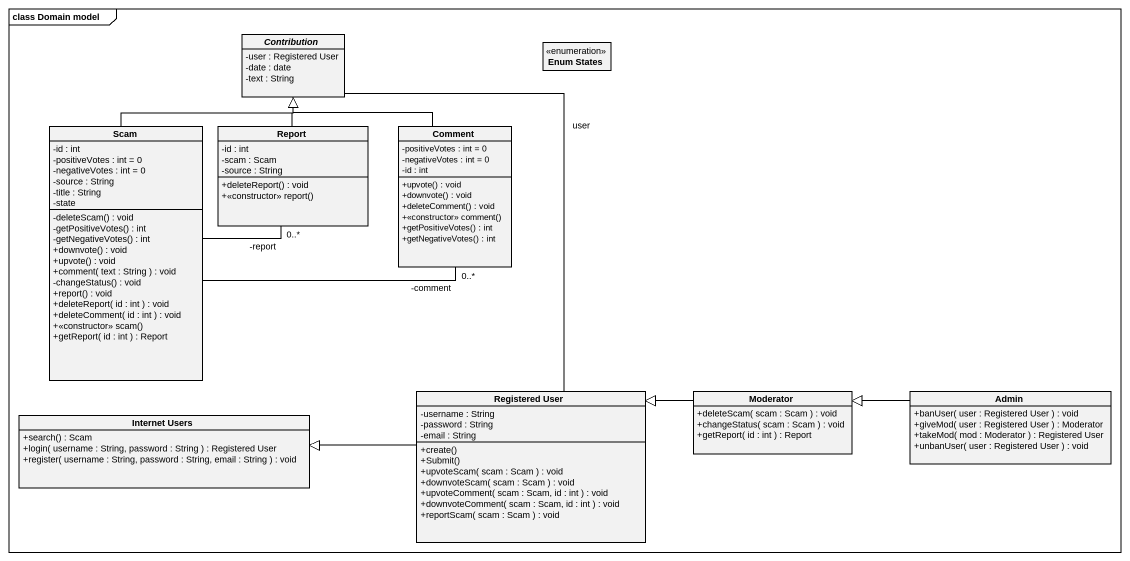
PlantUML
@startuml
mainframe class Domain model
hide circle
hide empty members
skinparam classAttributeIconSize 0
abstract class Contribution {
  -user : Registered User
  -date : date
  -text : String
}
enum "Enum States" as Enum_States
class Scam {
  -id : int
  -positiveVotes : int = 0
  -negativeVotes : int = 0
  -source : String
  -title : String
  -state
  -deleteScam() : void
  -getPositiveVotes() : int
  -getNegativeVotes() : int
  +downvote() : void
  +upvote() : void
  +comment( text : String ) : void
  -changeStatus() : void
  +report() : void
  +deleteReport( id : int ) : void
  +deleteComment( id : int ) : void
  +<<constructor>> scam()
  +getReport( id : int ) : Report
}
class Report {
  -id : int
  -scam : Scam
  -source : String
  +deleteReport() : void
  +<<constructor>> report()
}
class Comment {
  -positiveVotes : int = 0
  -negativeVotes : int = 0
  -id : int
  +upvote() : void
  +downvote() : void
  +deleteComment() : void
  +<<constructor>> comment()
  +getPositiveVotes() : int
  +getNegativeVotes() : int
}
class "Registered User" as Registered_User {
  -username : String
  -password : String
  -email : String
  +create()
  +Submit()
  +upvoteScam( scam : Scam ) : void
  +downvoteScam( scam : Scam ) : void
  +upvoteComment( scam : Scam, id : int ) : void
  +downvoteComment( scam : Scam, id : int ) : void
  +reportScam( scam : Scam ) : void
}
class Moderator {
  +deleteScam( scam : Scam ) : void
  +changeStatus( scam : Scam ) : void
  +getReport( id : int ) : Report
}
class Admin {
  +banUser( user : Registered User ) : void
  +giveMod( user : Registered User ) : Moderator
  +takeMod( mod : Moderator ) : Registered User
  +unbanUser( user : Registered User ) : void
}
class "Internet Users" as Internet_Users {
  +search() : Scam
  +login( username : String, password : String ) : Registered User
  +register( username : String, password : String, email : String ) : void
}
Scam -up-|> Contribution
Scam -right- "0..*\n-report" Report
Scam -right- "0..*\n-comment" Comment
Report -up-|> Contribution
Comment -up-|> Contribution
Registered_User -up- Contribution : user
Registered_User -left-|> Internet_Users
Moderator -left-|> Registered_User
Admin -left-|> Moderator
@enduml
